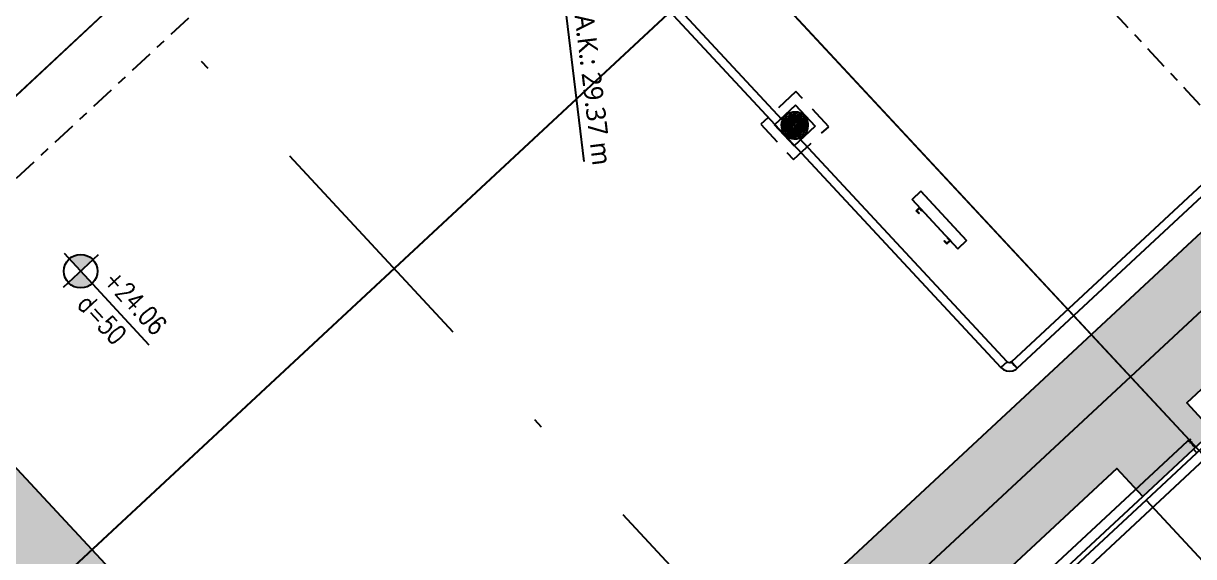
# Model space of a CAD drawing. Header units: inches. Extents: x 400392 to 401495, y 4543971 to 4544133.
# Drawn here: x 400494.08 to 400506.27, y 4543987.08 to 4543992.63 of the extents above; entities that cross this region are included whole.
import ezdxf

# ---------------------------------------------------------------- set-up
doc = ezdxf.new("R2010")
doc.units = ezdxf.units.IN
doc.header["$MEASUREMENT"] = 0
for name, pattern in [('AKS', [3, 2.5, -0.25, 0, -0.25]), ('CENTER', [2, 1.25, -0.25, 0.25, -0.25]), ('CIZGI', [0.4, 0.25, -0.15]), ('CONTINU', [0]), ('DASHDOT2', [0.5, 0.25, -0.125, 0, -0.125]), ('UUC-ST-KAL-I05-101-U-000$0$ACAD_ISO05W100', [33, 24, -3, 0, -3, 0, -3])]:
    doc.linetypes.add(name, pattern=pattern)
doc.layers.add('A-DETL-GENF', color=92, linetype='Continuous', lineweight=9)
for name, color, linetype in [('aks prota', 2, 'AKS'), ('kiriş prota', 6, 'Continuous'), ('kolon tarama prota', 252, 'Continuous'), ('perde prota', 1, 'Continuous'), ('PRT-AL-TUNEL_EKSENI', 14, 'DASHDOT2'), ('PRT-MI-a_fit_drainage', 10, 'Continuous'), ('skesit prota', 7, 'Continuous'), ('st-s_level (kot)', 6, 'Continuous'), ('st-s_levelmark (kot işareti)', 4, 'Continuous'), ('UUC-ST-KAL-I05-101-U-000$0$st_s_su tutucu', 2, 'Continuous')]:
    doc.layers.add(name, color=color, linetype=linetype)
doc.styles.add('OLCU', font='romanstw.shx')
doc.styles.add('Segoe UI Light_1', font='', dxfattribs={"height": 199.9999999999999})
doc.styles.get('Segoe UI Light_1').set_extended_font_data('Segoe UI Light')

# ---------------------------------------------------------------- blocks, each defined once
blk = doc.blocks.new('+24.06 mekanik')
at = {"layer": 'kolon tarama prota', "color": 253}
for p, q in [((114612.042898879, 193586.7467278249), (105111.6698660757, 206662.8884079071)), ((105039.7482552758, 206610.6342989783), (114540.1212880791, 193534.4926188961)), ((114612.042898879, 193586.7467278249), (114540.1212880791, 193534.4926188961)), ((114540.1212880791, 193534.4926188961), (114612.042898879, 193586.7467278249)), ((114576.0820934791, 193560.6196733605), (114612.042898879, 193586.7467278249)), ((114612.042898879, 193586.7467278249), (114576.0820934791, 193560.6196733605)), ((114533.1414266164, 193490.4235080138), (93145.67981284576, 177951.523079527)), ((114559.2684810808, 193454.4627026138), (114533.1414266164, 193490.4235080138)), ((114533.1414266164, 193490.4235080138), (114559.2684810808, 193454.4627026138)), ((114585.3955355452, 193418.5018972138), (114533.1414266164, 193490.4235080138)), ((114533.1414266164, 193490.4235080138), (114585.3955355452, 193418.5018972138)), ((114540.1212880791, 193534.4926188961), (114576.0820934791, 193560.6196733605)), ((114576.0820934791, 193560.6196733605), (114540.1212880791, 193534.4926188961)), ((114585.3955355452, 193418.5018972139), (114559.2684810808, 193454.4627026138)), ((114559.2684810808, 193454.4627026138), (114585.3955355452, 193418.5018972139)), ((93197.93392177456, 177879.6014687271), (114585.3955355452, 193418.5018972139)), ((113228.7839141164, 193224.5055964491), (112662.4720180539, 192813.0559198444)), ((112662.4720180539, 192813.0559198444), (113228.7839141164, 193224.5055964491)), ((113302.2570706529, 193123.3784721523), (113228.7839141164, 193224.5055964491)), ((113228.7839141164, 193224.5055964491), (113302.2570706529, 193123.3784721523)), ((113228.7839141164, 193224.5055964491), (113228.7839141164, 193224.5055964491)), ((112735.9451745905, 192711.9287955475), (113302.2570706529, 193123.3784721523)), ((113302.2570706529, 193123.3784721523), (112735.9451745905, 192711.9287955475)), ((113302.2570706529, 193123.3784721523), (113302.2570706529, 193123.3784721523)), ((113209.2201162998, 193055.7831681386), (113176.8594365248, 193032.2717580469)), ((113176.8594365248, 193032.2717580469), (113209.2201162998, 193055.7831681386)), ((113176.8594365248, 193032.2717580469), (113179.7983627863, 193028.226673075)), ((113179.7983627863, 193028.226673075), (113176.8594365248, 193032.2717580469)), ((113176.8594365248, 193032.2717580469), (113176.8594365248, 193032.2717580469)), ((113179.7983627863, 193028.226673075), (113208.1139575894, 193048.7991569053)), ((113208.1139575894, 193048.7991569053), (113179.7983627863, 193028.226673075)), ((113179.7983627863, 193028.226673075), (113179.7983627863, 193028.226673075)), ((113231.6253676811, 193016.4384771303), (113203.309772878, 192995.8659933)), ((113203.309772878, 192995.8659933), (113231.6253676811, 193016.4384771303)), ((113203.309772878, 192995.8659933), (113206.2486991395, 192991.8209083282)), ((113206.2486991395, 192991.8209083282), (113203.309772878, 192995.8659933)), ((113203.309772878, 192995.8659933), (113203.309772878, 192995.8659933)), ((113206.2486991395, 192991.8209083282), (113238.6093789145, 193015.3323184199)), ((113238.6093789145, 193015.3323184199), (113206.2486991395, 192991.8209083282)), ((113206.2486991395, 192991.8209083282), (113206.2486991395, 192991.8209083282)), ((113208.1139575894, 193048.7991569053), (113231.6253676811, 193016.4384771303)), ((113231.6253676811, 193016.4384771303), (113208.1139575894, 193048.7991569053)), ((113208.1139575894, 193048.7991569053), (113208.1139575894, 193048.7991569053)), ((113238.6093789145, 193015.3323184199), (113209.2201162998, 193055.7831681386)), ((113209.2201162998, 193055.7831681386), (113238.6093789145, 193015.3323184199)), ((113209.2201162998, 193055.7831681386), (113209.2201162998, 193055.7831681386)), ((113231.6253676811, 193016.4384771303), (113231.6253676811, 193016.4384771303)), ((113238.6093789145, 193015.3323184199), (113238.6093789145, 193015.3323184199)), ((112662.4720180539, 192813.0559198444), (112735.9451745905, 192711.9287955475)), ((112735.9451745905, 192711.9287955475), (112662.4720180539, 192813.0559198444)), ((112662.4720180539, 192813.0559198444), (112662.4720180539, 192813.0559198444)), ((112861.3428087186, 192803.0355096528), (112828.9821289436, 192779.5240995612)), ((112828.9821289436, 192779.5240995612), (112861.3428087186, 192803.0355096528)), ((112828.9821289436, 192779.5240995612), (112858.3713915582, 192739.0732498424)), ((112858.3713915582, 192739.0732498424), (112828.9821289436, 192779.5240995612)), ((112828.9821289436, 192779.5240995612), (112828.9821289436, 192779.5240995612)), ((112835.9661401769, 192778.4179408507), (112864.2817349801, 192798.990424681)), ((112864.2817349801, 192798.990424681), (112835.9661401769, 192778.4179408507)), ((112859.4775502686, 192746.0572610757), (112835.9661401769, 192778.4179408507)), ((112835.9661401769, 192778.4179408507), (112859.4775502686, 192746.0572610757)), ((112835.9661401769, 192778.4179408507), (112835.9661401769, 192778.4179408507)), ((112858.3713915582, 192739.0732498424), (112890.7320713332, 192762.5846599341)), ((112890.7320713332, 192762.5846599341), (112858.3713915582, 192739.0732498424)), ((112858.3713915582, 192739.0732498424), (112858.3713915582, 192739.0732498424)), ((112887.7931450718, 192766.629744906), (112859.4775502686, 192746.0572610757)), ((112859.4775502686, 192746.0572610757), (112887.7931450718, 192766.629744906)), ((112859.4775502686, 192746.0572610757), (112859.4775502686, 192746.0572610757)), ((112864.2817349801, 192798.990424681), (112861.3428087186, 192803.0355096528)), ((112861.3428087186, 192803.0355096528), (112864.2817349801, 192798.990424681)), ((112861.3428087186, 192803.0355096528), (112861.3428087186, 192803.0355096528)), ((112864.2817349801, 192798.990424681), (112864.2817349801, 192798.990424681)), ((112890.7320713332, 192762.5846599341), (112887.7931450718, 192766.629744906)), ((112887.7931450718, 192766.629744906), (112890.7320713332, 192762.5846599341)), ((112887.7931450718, 192766.629744906), (112887.7931450718, 192766.629744906)), ((112890.7320713332, 192762.5846599341), (112890.7320713332, 192762.5846599341)), ((112735.9451745905, 192711.9287955475), (112735.9451745905, 192711.9287955475)), ((111856.6168355875, 191800.7988441907), (111613.911737275, 191624.463268503)), ((111613.911737275, 191624.463268503), (111856.6168355875, 191800.7988441907)), ((112032.9524112753, 191558.0937458782), (111856.6168355875, 191800.7988441907)), ((111856.6168355875, 191800.7988441907), (112032.9524112753, 191558.0937458782)), ((111856.6168355875, 191800.7988441907), (111856.6168355875, 191800.7988441907)), ((111737.1495515541, 191701.529703433), (111748.9140132562, 191685.3373110421)), ((111748.9140132562, 191685.3373110421), (111737.1495515541, 191701.529703433)), ((111737.1495515541, 191701.529703433), (111737.1495515541, 191701.529703433)), ((111757.0041832, 191691.215163565), (111745.2397214978, 191707.407555956)), ((111745.2397214978, 191707.407555956), (111757.0041832, 191691.215163565)), ((111745.2397214978, 191707.407555956), (111745.2397214978, 191707.407555956)), ((111748.9140132562, 191685.3373110421), (111748.9140132562, 191685.3373110421)), ((111757.0041832, 191691.215163565), (111757.0041832, 191691.215163565)), ((111763.6247841342, 191665.0896719694), (111775.4011686817, 191648.8808691897)), ((111775.4011686817, 191648.8808691897), (111763.6247841342, 191665.0896719694)), ((111763.6247841342, 191665.0896719694), (111763.6247841342, 191665.0896719694)), ((111783.4913386255, 191654.7587217127), (111771.714954078, 191670.9675244923)), ((111771.714954078, 191670.9675244923), (111783.4913386255, 191654.7587217127)), ((111771.714954078, 191670.9675244923), (111771.714954078, 191670.9675244923)), ((111775.4011686817, 191648.8808691897), (111775.4011686817, 191648.8808691897)), ((111783.4913386255, 191654.7587217127), (111783.4913386255, 191654.7587217127)), ((111790.1450422159, 191628.5876682196), (111802.0000670638, 191612.2706263522)), ((111802.0000670638, 191612.2706263522), (111790.1450422159, 191628.5876682196)), ((111790.1450422159, 191628.5876682196), (111790.1450422159, 191628.5876682196)), ((111810.0902370076, 191618.1484788751), (111798.2352121596, 191634.4655207425)), ((111798.2352121596, 191634.4655207425), (111810.0902370076, 191618.1484788751)), ((111798.2352121596, 191634.4655207425), (111798.2352121596, 191634.4655207425)), ((111897.2432390539, 191651.0857973315), (111881.0344362743, 191639.309412784)), ((111881.0344362743, 191639.309412784), (111897.2432390539, 191651.0857973315)), ((111881.0344362743, 191639.309412784), (111881.0344362743, 191639.309412784)), ((111886.9122887972, 191631.2192428403), (111903.1210915769, 191642.9956273878)), ((111903.1210915769, 191642.9956273878), (111886.9122887972, 191631.2192428403)), ((111886.9122887972, 191631.2192428403), (111886.9122887972, 191631.2192428403)), ((111897.2432390539, 191651.0857973315), (111897.2432390539, 191651.0857973315)), ((111903.1210915769, 191642.9956273878), (111903.1210915769, 191642.9956273878)), ((111933.6832705176, 191677.5610299117), (111917.4908781267, 191665.7965682095)), ((111917.4908781267, 191665.7965682095), (111933.6832705176, 191677.5610299117)), ((111917.4908781267, 191665.7965682095), (111917.4908781267, 191665.7965682095)), ((111923.3687306496, 191657.7063982658), (111939.5611230405, 191669.470859968)), ((111939.5611230405, 191669.470859968), (111923.3687306496, 191657.7063982658)), ((111923.3687306496, 191657.7063982658), (111923.3687306496, 191657.7063982658)), ((111933.6832705176, 191677.5610299117), (111933.6832705176, 191677.5610299117)), ((111939.5611230405, 191669.470859968), (111939.5611230405, 191669.470859968)), ((111613.911737275, 191624.463268503), (111790.2473129628, 191381.7581701905)), ((111790.2473129628, 191381.7581701905), (111613.911737275, 191624.463268503)), ((111613.911737275, 191624.463268503), (111613.911737275, 191624.463268503)), ((111723.4954179007, 191524.8506161154), (111707.3030255098, 191513.0861544133)), ((111707.3030255098, 191513.0861544133), (111723.4954179007, 191524.8506161154)), ((111707.3030255098, 191513.0861544133), (111707.3030255098, 191513.0861544133)), ((111713.1808780327, 191504.9959844695), (111729.3732704236, 191516.7604461717)), ((111729.3732704236, 191516.7604461717), (111713.1808780327, 191504.9959844695)), ((111713.1808780327, 191504.9959844695), (111713.1808780327, 191504.9959844695)), ((111723.4954179007, 191524.8506161154), (111723.4954179007, 191524.8506161154)), ((111729.3732704236, 191516.7604461717), (111729.3732704236, 191516.7604461717)), ((111759.9518597531, 191551.3377715409), (111743.7430569734, 191539.5613869934)), ((111743.7430569734, 191539.5613869934), (111759.9518597531, 191551.3377715409)), ((111743.7430569734, 191539.5613869934), (111743.7430569734, 191539.5613869934)), ((111749.6209094964, 191531.4712170497), (111765.829712276, 191543.2476015972)), ((111765.829712276, 191543.2476015972), (111749.6209094964, 191531.4712170497)), ((111749.6209094964, 191531.4712170497), (111749.6209094964, 191531.4712170497)), ((111759.9518597531, 191551.3377715409), (111759.9518597531, 191551.3377715409)), ((111765.829712276, 191543.2476015972), (111765.829712276, 191543.2476015972)), ((111796.5621025907, 191577.936669923), (111780.2450607232, 191566.0816450751)), ((111780.2450607232, 191566.0816450751), (111796.5621025907, 191577.936669923)), ((111780.2450607232, 191566.0816450751), (111780.2450607232, 191566.0816450751)), ((111786.1229132462, 191557.9914751314), (111802.4399551136, 191569.8464999793)), ((111802.4399551136, 191569.8464999793), (111786.1229132462, 191557.9914751314)), ((111786.1229132462, 191557.9914751314), (111786.1229132462, 191557.9914751314)), ((111790.2473129628, 191381.7581701905), (112032.9524112753, 191558.0937458782)), ((112032.9524112753, 191558.0937458782), (111790.2473129628, 191381.7581701905)), ((111796.5621025907, 191577.936669923), (111796.5621025907, 191577.936669923)), ((111802.0000670638, 191612.2706263522), (111802.0000670638, 191612.2706263522)), ((111802.4399551136, 191569.8464999793), (111802.4399551136, 191569.8464999793)), ((111810.0902370076, 191618.1484788751), (111810.0902370076, 191618.1484788751)), ((111836.7739115427, 191564.4085355061), (111848.6289363907, 191548.0914936387)), ((111848.6289363907, 191548.0914936387), (111836.7739115427, 191564.4085355061)), ((111836.7739115427, 191564.4085355061), (111836.7739115427, 191564.4085355061)), ((111860.7412353041, 191624.5655392499), (111844.4241934367, 191612.7105144019)), ((111844.4241934367, 191612.7105144019), (111860.7412353041, 191624.5655392499)), ((111844.4241934367, 191612.7105144019), (111844.4241934367, 191612.7105144019)), ((111856.7191063344, 191553.9693461616), (111844.8640814865, 191570.2863880291)), ((111844.8640814865, 191570.2863880291), (111856.7191063344, 191553.9693461616)), ((111844.8640814865, 191570.2863880291), (111844.8640814865, 191570.2863880291)), ((111848.6289363907, 191548.0914936387), (111848.6289363907, 191548.0914936387)), ((111850.3020459596, 191604.6203444582), (111866.619087827, 191616.4753693061)), ((111866.619087827, 191616.4753693061), (111850.3020459596, 191604.6203444582)), ((111850.3020459596, 191604.6203444582), (111850.3020459596, 191604.6203444582)), ((111856.7191063344, 191553.9693461616), (111856.7191063344, 191553.9693461616)), ((111860.7412353041, 191624.5655392499), (111860.7412353041, 191624.5655392499)), ((111863.3728099248, 191527.7982926686), (111875.1491944723, 191511.5894898889)), ((111875.1491944723, 191511.5894898889), (111863.3728099248, 191527.7982926686)), ((111863.3728099248, 191527.7982926686), (111863.3728099248, 191527.7982926686)), ((111866.619087827, 191616.4753693061), (111866.619087827, 191616.4753693061)), ((111883.239364416, 191517.4673424118), (111871.4629798686, 191533.6761451915)), ((111871.4629798686, 191533.6761451915), (111883.239364416, 191517.4673424118)), ((111871.4629798686, 191533.6761451915), (111871.4629798686, 191533.6761451915)), ((111875.1491944723, 191511.5894898889), (111875.1491944723, 191511.5894898889)), ((111883.239364416, 191517.4673424118), (111883.239364416, 191517.4673424118)), ((112032.9524112753, 191558.0937458782), (112032.9524112753, 191558.0937458782)), ((111790.2473129628, 191381.7581701905), (111790.2473129628, 191381.7581701905)), ((111889.8599653503, 191491.3418508162), (111901.6244270525, 191475.1494584253)), ((111901.6244270525, 191475.1494584253), (111889.8599653503, 191491.3418508162)), ((111889.8599653503, 191491.3418508162), (111889.8599653503, 191491.3418508162)), ((111909.7145969962, 191481.0273109482), (111897.9501352941, 191497.2197033391)), ((111897.9501352941, 191497.2197033391), (111909.7145969962, 191481.0273109482)), ((111897.9501352941, 191497.2197033391), (111897.9501352941, 191497.2197033391)), ((111901.6244270525, 191475.1494584253), (111901.6244270525, 191475.1494584253)), ((111909.7145969962, 191481.0273109482), (111909.7145969962, 191481.0273109482)), ((109575.4598429084, 189365.435993352), (111932.5926601972, 189365.435993352))]:
    blk.add_line(p, q, dxfattribs=at)
at = {"layer": 'kolon tarama prota', "color": 253, "flags": 128}
for points in [[(114585.3955355452, 193418.5018972138), (114609.6575830931, 193441.9773893476), (114626.4517782383, 193471.2639168229), (114634.458790664, 193504.0607678021), (114633.0495997979, 193537.7914639592), (114622.3349098574, 193569.806165295), (114612.042898879, 193586.7467278249)], [(114540.1212880791, 193534.4926188961), (114546.0487429606, 193518.4335331491), (114542.7173005981, 193501.6427485281), (114533.1414266164, 193490.4235080138)]]:
    blk.add_lwpolyline(points, dxfattribs=at)
at = {"layer": 'kolon tarama prota', "color": 253}
for centre, radius, start, end in [((111823.4320742751, 191591.2785071906), 140, 128.0467130974134, 213.9532869023308), ((111823.4320742751, 191591.2785071906), 140.0000000000001, 128.0467130974134, 213.9532869023308), ((111823.4320742751, 191591.2785071906), 120, 128.3880154633426, 213.6119845360851), ((111823.4320742751, 191591.2785071906), 120, 128.3880154633426, 213.6119845360851), ((111823.4320742751, 191591.2785071906), 100.0000000000001, 126.0000000002074, 306.0000000002074), ((111823.4320742751, 191591.2785071906), 100.0000000000001, 126.0000000002074, 306.0000000002074), ((111823.4320742751, 191591.2785071906), 95, 129.0169613096029, 212.9830386900979), ((111823.4320742751, 191591.2785071906), 95, 129.0169613096029, 212.9830386900979), ((111823.4320742751, 191591.2785071906), 90.00000000000009, 126.0000000002074, 306.0000000002074), ((111823.4320742751, 191591.2785071906), 90.00000000000009, 126.0000000002074, 306.0000000002074), ((111823.4320742751, 191591.2785071906), 140.0000000000001, 38.04671309792729, 123.9532869023308), ((111823.4320742751, 191591.2785071906), 140.0000000000001, 38.04671309792729, 123.9532869023308), ((111823.4320742751, 191591.2785071906), 75.00000000000003, 129.8225537288751, 212.1774462713443), ((111823.4320742751, 191591.2785071906), 74.99999999999999, 129.8225537288751, 212.1774462713443), ((111823.4320742751, 191591.2785071906), 120, 38.38801546334262, 123.6119845372411), ((111823.4320742751, 191591.2785071906), 120, 38.38801546334262, 123.6119845372411), ((111823.4320742751, 191591.2785071906), 59.00000000003028, 0, 180), ((111823.4320742751, 191591.2785071906), 100.0000000000001, 306.0000000002074, 126.0000000002074), ((111823.4320742751, 191591.2785071906), 100.0000000000001, 306.0000000002074, 126.0000000002074), ((111823.4320742751, 191591.2785071906), 90.0000000000001, 306.0000000002074, 126.0000000002074), ((111823.4320742751, 191591.2785071906), 90.0000000000001, 306.0000000002074, 126.0000000002074), ((111823.4320742751, 191591.2785071906), 95.00000000000001, 39.01696131012777, 122.9830386900979), ((111823.4320742751, 191591.2785071906), 95.00000000000003, 39.01696131012777, 122.9830386900979), ((111823.4320742751, 191591.2785071906), 50.00000000000004, 126.0000000002074, 306.0000000002074), ((111823.4320742751, 191591.2785071906), 50.00000000000004, 126.0000000002074, 306.0000000002074), ((111823.4320742751, 191591.2785071906), 50.00000000000001, 131.7391704768622, 210.2608295230254), ((111823.4320742751, 191591.2785071906), 50.00000000000001, 131.7391704768622, 210.2608295230254), ((111823.4320742751, 191591.2785071906), 75, 39.82255372887508, 122.1774462701946), ((111823.4320742751, 191591.2785071906), 75.00000000000003, 39.82255372887508, 122.1774462701946), ((111823.4320742751, 191591.2785071906), 50.00000000000005, 306.0000000002074, 126.0000000002074), ((111823.4320742751, 191591.2785071906), 50.00000000000005, 306.0000000002074, 126.0000000002074), ((111823.4320742751, 191591.2785071906), 50.00000000000001, 41.7391704774173, 120.2608295223053), ((111823.4320742751, 191591.2785071906), 50.00000000000001, 41.7391704774173, 120.2608295223053), ((111823.4320742751, 191620.7785071906), 29.50000000002183, 270.0000000000138, 89.99999999990108), ((111823.4320742751, 191591.2785071906), 75.00000000000001, 309.8225537288751, 32.17744627134433), ((111823.4320742751, 191591.2785071906), 75, 309.8225537288751, 32.17744627134433), ((111823.4320742751, 191591.2785071906), 95.00000000000001, 309.0169613096028, 32.98303869009786), ((111823.4320742751, 191591.2785071906), 95.00000000000004, 309.0169613096028, 32.98303869009786), ((111823.4320742751, 191591.2785071906), 120, 308.3880154633426, 33.61198453608516), ((111823.4320742751, 191591.2785071906), 120, 308.3880154633426, 33.61198453608516), ((111823.4320742751, 191591.2785071906), 140, 308.0467130974135, 33.95328690233082), ((111823.4320742751, 191591.2785071906), 140, 308.0467130974135, 33.95328690233082), ((111823.4320742751, 191591.2785071906), 140.0000000000001, 218.0467130979273, 303.9532869023308), ((111823.4320742751, 191591.2785071906), 140, 218.0467130979273, 303.9532869023308), ((111823.4320742751, 191591.2785071906), 120, 218.3880154633426, 303.6119845372411), ((111823.4320742751, 191591.2785071906), 120, 218.3880154633426, 303.6119845372411), ((111823.4320742751, 191591.2785071906), 95.00000000000001, 219.0169613101278, 302.9830386900979), ((111823.4320742751, 191591.2785071906), 94.99999999999999, 219.0169613101278, 302.9830386900979), ((111823.4320742751, 191591.2785071906), 58.99999999999699, 180, 0), ((111823.4320742751, 191591.2785071906), 75, 219.8225537288751, 302.1774462701946), ((111823.4320742751, 191591.2785071906), 75.00000000000001, 219.8225537288751, 302.1774462701946), ((111823.4320742751, 191591.2785071906), 50.00000000000001, 221.7391704774173, 300.2608295223052), ((111823.4320742751, 191591.2785071906), 50, 221.7391704774173, 300.2608295223052), ((111823.4320742751, 191591.2785071906), 30.00000000000001, 135.5940682274064, 206.4059317726278), ((111823.4320742751, 191591.2785071906), 29.99999999999999, 135.5940682274064, 206.4059317726278), ((111823.4320742751, 191561.7785071906), 29.50000000000301, 90.00000000001414, 270.0000000000138), ((111823.4320742751, 191591.2785071906), 29.99999999999999, 225.5940682262273, 296.4059317733746), ((111823.4320742751, 191591.2785071906), 30.00000000000001, 225.5940682262273, 296.4059317733746), ((111823.4320742751, 191591.2785071906), 29.99999999999999, 45.59406822622729, 116.4059317733746), ((111823.4320742751, 191591.2785071906), 30.00000000000001, 45.59406822622729, 116.4059317733746), ((111823.4320742751, 191591.2785071906), 30.00000000000001, 315.5940682274063, 26.40593177262785), ((111823.4320742751, 191591.2785071906), 30, 315.5940682274063, 26.40593177262785), ((111823.4320742751, 191591.2785071906), 49.99999999999999, 311.7391704768622, 30.26082952302541), ((111823.4320742751, 191591.2785071906), 50.00000000000002, 311.7391704768622, 30.26082952302541)]:
    blk.add_arc(centre, radius, start, end, dxfattribs=at)
at = {"layer": 'kolon tarama prota', "color": 253, "style": 'Segoe UI Light_1'}
blk.add_text('B.A.K.: 29.37 m', height=200, dxfattribs=at).set_placement((110170.8714875065, 189451.3735320039))
blk = doc.blocks.new('YER SUZGECI_20x20')
at = {"color": 2}
blk.add_lwpolyline([(-20, 0), (0, 0), (0, 20), (-20, 20)], close=True, dxfattribs=at)
for points in [[(0, 20), (-20, 0)], [(-20, 20), (0, 0)]]:
    blk.add_lwpolyline(points, dxfattribs=at)
blk.add_circle((-10, 10), 7, dxfattribs=at)
blk = doc.blocks.new('PLAN_KOT')
at = {"layer": 'st-s_levelmark (kot işareti)'}
h = blk.add_hatch(color=256, dxfattribs=at)
h.paths.add_polyline_path([(0, 17.5, 0.4142135623730951), (-17.5, 0), (0, 0)])
h.paths.add_polyline_path([(17.5, 0), (0, 0), (0, -17.5, 0.4142135623730951)])
for p, q in [((0, 25), (0, -25)), ((105, 0), (-25, 0))]:
    blk.add_line(p, q, dxfattribs=at)
blk.add_circle((0, 0), 17.5, dxfattribs=at)
at = {"layer": 'st-s_level (kot)', "color": 6, "style": 'OLCU', "width": 0.8}
for tag, p in [('KOT', (22.6700442370493, 9.780006943954504)), ('DÖŞEME_KALINLIĞI', (22.6700442370493, -27.62999305603444))]:
    blk.add_attdef(tag, p, '', height=20, dxfattribs=at)
blk = doc.blocks.new('A$C1a5ef8c2')
at = {"layer": 'kolon tarama prota'}
h = blk.add_hatch(color=256, dxfattribs=at)
h.dxf.hatch_style = 1
h.paths.add_polyline_path([(127.0630797010381, 25.64422660227865), (108.617443051422, 45.47743324004114), (108.9103461585473, 45.74984427168965), (108.2293185798917, 46.48210203833878), (107.9364154727664, 46.20969100669026), (103.033016905305, 51.48194692656398), (103.3259200124303, 51.75435795821249), (102.6448924332508, 52.48661572486162), (102.3519893261255, 52.21420469321311), (93.21844469977077, 62.03481871355325), (93.52608912007418, 59.50147781893611), (125.1474599565263, 25.50139455404133), (106.914241566963, 8.543807839974761), (98.84508629981428, 17.21996398735791), (97.52702231978765, 15.99411434400827), (98.20804989850149, 15.26185657735914), (98.42772722849622, 15.46616485249251), (106.6330880114692, 6.643557151779532), (108.8621538786683, 8.716673203743994), (109.1345649103168, 8.423770097084343), (109.866822676966, 9.104797677136958), (109.5957737017889, 9.39623626600951), (113.8794816372683, 13.38024760317057), (114.1505306138424, 13.08880901243538), (114.8827883805498, 13.76983659062535), (114.610377347446, 14.06273969914764)])
at = {"layer": 'aks prota', "ltscale": 10}
for p, q in [((121.0854302718071, 6.742173030972481), (8.08986567996908, 128.2378104133531)), ((121.0854302699445, 6.742173034697771), (8.089865682297386, 128.2378104142845)), ((121.0854302697117, 6.742173032835126), (8.089865682297386, 128.2378104142845)), ((119.2287120601395, 8.738562566228211), (8.089865681366064, 128.2378104142845)), ((121.0854302710504, 6.742173031903803), (8.089865679503419, 128.2378104142845)), ((96.52659617230529, 11.78823388461024), (122.0628386469325, 35.53787101618946)), ((96.52659617189784, 11.78823388461024), (122.062838646234, 35.53787101618946)), ((96.52659617358586, 11.78823388274759), (122.062838647631, 35.53787101525813)), ((96.74547977501061, 11.99176416359842), (122.0628386483295, 35.53787101432681)), ((96.7454797733808, 11.99176416452974), (122.0628386466997, 35.53787101712078)), ((99.24208558397368, 8.847461538389325), (124.7783280572039, 32.59709866903722)), ((99.24208558269311, 8.84746153652668), (124.7783280570293, 32.59709866903722)), ((99.242085584905, 8.847461535595357), (124.7783280589501, 32.5970986681059)), ((99.4695900894003, 9.062733097933233), (124.7869489627192, 32.60883994959295)), ((99.47144695970928, 9.060736543498933), (124.7888058330282, 32.60684339608997)), ((103.3709233533591, 4.429043316282332), (128.9071658279863, 28.17868044786155)), ((103.3709233530099, 4.429043315351009), (128.907165827346, 28.17868044693023)), ((103.3709233548725, 4.429043312557042), (128.9071658293251, 28.17868044506758)), ((103.589806956239, 4.632573592476547), (128.9071658295579, 28.17868044599891)), ((103.5898069544928, 4.632573595270514), (128.9071658278117, 28.17868044786155))]:
    blk.add_line(p, q, dxfattribs=at)
at = {"layer": 'kiriş prota'}
blk.add_lwpolyline([(109.866822676966, 9.104797677136958), (114.1505306138424, 13.08880901243538)], dxfattribs=at)
at = {"layer": 'kolon tarama prota'}
for points in [[(116.3264298685244, 12.21759740915149), (114.9182018143474, 13.7317591868341), (114.1859440476401, 13.05073160771281), (115.5941721018753, 11.53656982909888)], [(114.1859440476401, 13.05073160771281), (109.9008740557474, 9.06818478833884)]]:
    blk.add_lwpolyline(points, dxfattribs=at)
at = {"layer": 'perde prota'}
blk.add_lwpolyline([(127.0630797010381, 25.64422660227865), (114.610377347446, 14.06273969914764), (114.8827883805498, 13.76983659062535), (114.1505306138424, 13.08880901243538), (113.8794816372683, 13.38024760317057), (109.5957737017889, 9.39623626600951), (109.866822676966, 9.104797677136958), (109.1345649103168, 8.423770097084343), (108.8621538786683, 8.716673203743994), (106.6330880114692, 6.643557151779532), (98.42772722849622, 15.46616485249251), (98.20804989850149, 15.26185657735914), (97.52702231978765, 15.99411434400827), (98.84508629981428, 17.21996398735791), (106.914241566963, 8.543807839974761), (125.1474599565263, 25.50139455404133), (93.52608912007418, 59.50147781893611), (93.21844469977077, 62.03481871355325), (102.3519893261255, 52.21420469321311)], dxfattribs=at)
at = {"layer": 'PRT-AL-TUNEL_EKSENI', "ltscale": 10}
blk.add_line((4.538415511138737, 124.934826657176), (117.533980102744, 3.439189274795353), dxfattribs=at)
at = {"layer": 'PRT-MI-a_fit_drainage', "color": 2, "linetype": 'CIZGI'}
blk.add_lwpolyline([(110.5388676834409, 17.30494493898004), (110.1727388001163, 16.96443114895374), (110.5132525892113, 16.59830226562917), (110.8793814725359, 16.93881605472416)], close=True, dxfattribs=at)
at = {"layer": 'skesit prota', "linetype": 'CENTER', "ltscale": 0.2}
for points in [[(6.701283006987069, 133.3384129730985), (120.2835629340843, 11.2119246898219)], [(122.332797817071, 34.92402925342321), (94.17425985389855, 8.735517765395343)]]:
    blk.add_lwpolyline(points, dxfattribs=at)
at = {"layer": 'UUC-ST-KAL-I05-101-U-000$0$st_s_su tutucu', "linetype": 'UUC-ST-KAL-I05-101-U-000$0$ACAD_ISO05W100'}
for points in [[(109.2578001765069, 8.681263375096023), (114.6170483127935, 13.66556801367551)], [(114.7941154864966, 13.47518099751323), (109.4348673440982, 8.490876353345811)]]:
    blk.add_lwpolyline(points, dxfattribs=at)
at = {"layer": 'UUC-ST-KAL-I05-101-U-000$0$st_s_su tutucu', "linetype": 'UUC-ST-KAL-I05-101-U-000$0$ACAD_ISO05W100', "ltscale": 0.05}
blk.add_lwpolyline([(114.7139431274845, 13.54399439506233), (114.6798764014966, 13.58062378223985, -0.5773502691898413), (114.6807579737506, 13.58349365461618)], format="xyb", dxfattribs=at)
blk.add_lwpolyline([(114.7037467574119, 13.59143649693578), (114.6779835987254, 13.61913768295199), (114.6736986226751, 13.61515249125659), (114.6708938790835, 13.61816822271794), (114.675178854668, 13.62215341348201), (114.6529019301524, 13.646106117405), (114.6486169522395, 13.64212092477828), (114.6458122086478, 13.64513665530831), (114.6500971846981, 13.64912184607238), (114.6360113992123, 13.66426723450422), (114.6205896561733, 13.66176027338952), (114.6170483127935, 13.66556801367551), (114.6398947549751, 13.68681607395411), (114.6434360992862, 13.68300833459944), (114.6398191394983, 13.66780857741833), (114.6539049249841, 13.65266318898648), (114.6581899038865, 13.65664838347584), (114.6609946465469, 13.65363265201449), (114.6567096699728, 13.6496474603191), (114.6789865968167, 13.62569475732744), (114.6832715733326, 13.62967994902283)], dxfattribs=at)
at = {"layer": 'A-DETL-GENF', "xscale": 0.001000000000024428, "yscale": 0.001000000000024428, "zscale": 0.001000000000024428, "rotation": 276.923993958082}
blk.add_blockref('+24.06 mekanik', (-93.14853458531434, 104.8627004241571), dxfattribs=at)
at = {"layer": 'PRT-MI-a_fit_drainage', "color": 2, "xscale": 0.01000000000024428, "yscale": 0.01000000000024428, "zscale": 0.01000000000024428, "rotation": 222.9239939580541}
blk.add_blockref('YER SUZGECI_20x20', (110.3847316036117, 16.95674662385136), dxfattribs=at)
at = {"layer": 'st-s_level (kot)', "linetype": 'CONTINU', "ltscale": 0.1, "xscale": 0.01000000000024428, "yscale": 0.01000000000024428, "zscale": 0.01000000000024428, "rotation": 312.9239939580838}
blk.add_blockref('PLAN_KOT', (103.0874461267376, 15.43400117475539), dxfattribs=at).add_auto_attribs({'KOT': '+24.06', 'DÖŞEME_KALINLIĞI': 'd=50'})
at = {"layer": 'st-s_level (kot)', "color": 6, "style": 'OLCU', "width": 0.8}
for tag, p, rotation in [('D=60', (41.41703286580741, 99.58001939486712), 312.9239939495117), ('D=60', (34.91377208690392, 96.88071346003562), 312.9239939495117), ('D=60', (41.72404787596315, 89.55813579354435), 312.9239939495117), ('D=60', (74.07240101491334, 82.3654021685943), 276.923994085215), ('D=90', (58.45173784665531, 80.89350863266736), 312.9239939495117), ('D=60', (82.06995531456778, 73.76825603935868), 276.923994085215), ('D=60', (66.16953595646191, 72.69707751180977), 312.9239939495117), ('D=60', (59.52860149176558, 70.14633769541979), 312.9239939495117), ('D=60', (74.28302203526255, 63.91414567641914), 312.9239939495117), ('D=60', (67.52317142457468, 61.55037755891681), 312.9239939495117), ('D=60', (81.90516735991696, 55.7777361664921), 312.9239939495117), ('D=60', (75.51774133963045, 52.95441743545234), 312.9239939495117), ('D=60', (83.51231125422055, 44.35845731198788), 312.9239939495117), ('D=60', (93.86754728655796, 42.95339011400938), 312.9239939495117), ('D=60', (102.2343588467338, 34.1871841000393), 312.9239939495117), ('D=60', (95.21837176603731, 31.80971260089427), 312.9239939495117), ('D=60', (99.28763992898166, 27.66433198004961), 312.9239939495117), ('+22.51', (112.2286650243332, 23.93479506019503), 312.9239939495117), ('+20.81', (108.5519845855888, 21.49965451750904), 312.9239939495117), ('D=80', (97.11668090563035, 17.52580411545932), 312.9239939495117)]:
    blk.add_attdef(tag, p, '', height=0.2000000000048856, rotation=rotation, dxfattribs=at)

msp = doc.modelspace()

# ---------------------------------------------------------------- hatches: boundary and pattern name
at = {"layer": 'kolon tarama prota'}
h = msp.add_hatch(color=256, dxfattribs=at)
h.dxf.hatch_style = 1
h.paths.add_polyline_path([(400518.6553771562, 4544000.264360632), (400500.2097405066, 4544020.09756727), (400500.5026436137, 4544020.369978301), (400499.8216160351, 4544021.102236068), (400499.5287129279, 4544020.829825036), (400494.6253143605, 4544026.102080956), (400494.9182174676, 4544026.374491988), (400494.2371898884, 4544027.106749754), (400493.9442867813, 4544026.834338723), (400484.810742155, 4544036.654952743), (400485.1183865753, 4544034.121611848), (400516.7397574117, 4544000.121528584), (400498.5065390221, 4543983.16394187), (400490.437383755, 4543991.840098017), (400489.119319775, 4543990.614248374), (400489.8003473537, 4543989.881990607), (400490.0200246837, 4543990.086298882), (400498.2253854666, 4543981.263691181), (400500.4544513338, 4543983.336807233), (400500.7268623655, 4543983.043904127), (400501.4591201321, 4543983.724931707), (400501.188071157, 4543984.016370296), (400505.4717790924, 4543988.000381633), (400505.742828069, 4543987.708943042), (400506.4750858357, 4543988.38997062), (400506.2026748026, 4543988.682873729)])

# ---------------------------------------------------------------- linework, layer by layer
at = {"layer": 'aks prota', "ltscale": 10}
for p, q in [((400512.677727727, 4543981.362307061), (400399.6821631351, 4544102.857944443)), ((400512.6777277251, 4543981.362307064), (400399.6821631375, 4544102.857944444)), ((400512.6777277249, 4543981.362307062), (400399.6821631375, 4544102.857944444)), ((400510.8210095153, 4543983.358696596), (400399.6821631365, 4544102.857944444)), ((400512.6777277262, 4543981.362307061), (400399.6821631347, 4544102.857944444)), ((400488.1188936275, 4543986.408367914), (400513.6551361021, 4544010.158005046)), ((400488.1188936271, 4543986.408367914), (400513.6551361014, 4544010.158005046)), ((400488.1188936288, 4543986.408367912), (400513.6551361028, 4544010.158005045)), ((400488.3377772302, 4543986.611898193), (400513.6551361035, 4544010.158005044)), ((400488.3377772286, 4543986.611898194), (400513.6551361019, 4544010.158005047)), ((400490.8343830392, 4543983.467595568), (400516.3706255124, 4544007.217232699)), ((400490.8343830379, 4543983.467595566), (400516.3706255122, 4544007.217232699)), ((400490.8343830401, 4543983.467595565), (400516.3706255141, 4544007.217232698)), ((400491.0618875446, 4543983.682867127), (400516.3792464179, 4544007.228973979)), ((400491.0637444149, 4543983.680870573), (400516.3811032882, 4544007.226977426)), ((400494.9632208085, 4543979.049177346), (400520.4994632832, 4544002.798814477)), ((400494.9632208082, 4543979.049177345), (400520.4994632825, 4544002.798814476)), ((400494.9632208101, 4543979.049177342), (400520.4994632845, 4544002.798814475)), ((400495.1821044114, 4543979.252707622), (400520.4994632847, 4544002.798814476)), ((400495.1821044097, 4543979.252707625), (400520.499463283, 4544002.798814477))]:
    msp.add_line(p, q, dxfattribs=at)
at = {"layer": 'kiriş prota'}
msp.add_lwpolyline([(400501.4591201321, 4543983.724931707), (400505.742828069, 4543987.708943042)], dxfattribs=at)
at = {"layer": 'kolon tarama prota'}
for points in [[(400507.9187273237, 4543986.837731439), (400506.5104992695, 4543988.351893216), (400505.7782415028, 4543987.670865637), (400507.1864695571, 4543986.156703859)], [(400505.7782415028, 4543987.670865637), (400501.4931715109, 4543983.688318818)]]:
    msp.add_lwpolyline(points, dxfattribs=at)
at = {"layer": 'perde prota'}
msp.add_lwpolyline([(400518.6553771562, 4544000.264360632), (400506.2026748026, 4543988.682873729), (400506.4750858357, 4543988.38997062), (400505.742828069, 4543987.708943042), (400505.4717790924, 4543988.000381633), (400501.188071157, 4543984.016370296), (400501.4591201321, 4543983.724931707), (400500.7268623655, 4543983.043904127), (400500.4544513338, 4543983.336807233), (400498.2253854666, 4543981.263691181), (400490.0200246837, 4543990.086298882), (400489.8003473537, 4543989.881990607), (400489.119319775, 4543990.614248374), (400490.437383755, 4543991.840098017), (400498.5065390221, 4543983.16394187), (400516.7397574117, 4544000.121528584), (400485.1183865753, 4544034.121611848), (400484.810742155, 4544036.654952743), (400493.9442867813, 4544026.834338723)], dxfattribs=at)
at = {"layer": 'PRT-AL-TUNEL_EKSENI', "ltscale": 10}
msp.add_line((400396.1307129663, 4544099.554960687), (400509.1262775579, 4543978.059323304), dxfattribs=at)
at = {"layer": 'PRT-MI-a_fit_drainage', "color": 2, "linetype": 'CIZGI'}
msp.add_lwpolyline([(400502.1311651386, 4543991.925078969), (400501.7650362553, 4543991.584565178), (400502.1055500444, 4543991.218436295), (400502.4716789277, 4543991.558950084)], close=True, dxfattribs=at)
at = {"layer": 'skesit prota', "linetype": 'CENTER', "ltscale": 0.2}
for points in [[(400398.2935804622, 4544107.958547003), (400511.8758603893, 4543985.832058719)], [(400513.9250952723, 4544009.544163283), (400485.7665573091, 4543983.355651795)]]:
    msp.add_lwpolyline(points, dxfattribs=at)
at = {"layer": 'UUC-ST-KAL-I05-101-U-000$0$st_s_su tutucu', "linetype": 'UUC-ST-KAL-I05-101-U-000$0$ACAD_ISO05W100', "ltscale": 0.05}
msp.add_lwpolyline([(400506.2960442126, 4543988.211570526), (400506.2702810539, 4543988.239271712), (400506.2659960779, 4543988.235286521), (400506.2631913343, 4543988.238302252), (400506.2674763098, 4543988.242287443), (400506.2451993853, 4543988.266240147), (400506.2409144074, 4543988.262254954), (400506.2381096638, 4543988.265270685), (400506.2423946399, 4543988.269255876), (400506.2283088544, 4543988.284401264), (400506.2128871114, 4543988.281894303), (400506.209345768, 4543988.285702043), (400506.2321922102, 4543988.306950103), (400506.2357335545, 4543988.303142364), (400506.2321165947, 4543988.287942607), (400506.2462023802, 4543988.272797219), (400506.2504873591, 4543988.276782413), (400506.2532921017, 4543988.273766682), (400506.2490071252, 4543988.26978149), (400506.271284052, 4543988.245828787), (400506.2755690285, 4543988.249813979)], dxfattribs=at)
at = {"layer": 'UUC-ST-KAL-I05-101-U-000$0$st_s_su tutucu', "linetype": 'UUC-ST-KAL-I05-101-U-000$0$ACAD_ISO05W100'}
for points in [[(400500.8500976317, 4543983.301397405), (400506.209345768, 4543988.285702043)], [(400506.3864129417, 4543988.095315027), (400501.0271647993, 4543983.111010383)]]:
    msp.add_lwpolyline(points, dxfattribs=at)
at = {"layer": 'UUC-ST-KAL-I05-101-U-000$0$st_s_su tutucu', "linetype": 'UUC-ST-KAL-I05-101-U-000$0$ACAD_ISO05W100', "ltscale": 0.05}
msp.add_lwpolyline([(400506.3062405827, 4543988.164128425), (400506.2721738567, 4543988.200757812, -0.5773502691898413), (400506.2730554289, 4543988.203627684)], format="xyb", dxfattribs=at)

# ---------------------------------------------------------------- block references
msp.add_blockref('A$C1a5ef8c2', (400391.5922974552, 4543974.62013403))
at = {"layer": 'A-DETL-GENF', "xscale": 0.001000000000024428, "yscale": 0.001000000000024428, "zscale": 0.001000000000024428, "rotation": 276.923993958082}
msp.add_blockref('+24.06 mekanik', (400298.4437628699, 4544079.482834454), dxfattribs=at)
at = {"layer": 'PRT-MI-a_fit_drainage', "color": 2, "xscale": 0.01000000000024428, "yscale": 0.01000000000024428, "zscale": 0.01000000000024428, "rotation": 222.9239939580541}
msp.add_blockref('YER SUZGECI_20x20', (400501.9770290588, 4543991.576880653), dxfattribs=at)
at = {"layer": 'st-s_level (kot)', "linetype": 'CONTINU', "ltscale": 0.1, "xscale": 0.01000000000024428, "yscale": 0.01000000000024428, "zscale": 0.01000000000024428, "rotation": 312.9239939580838}
msp.add_blockref('PLAN_KOT', (400494.6797435819, 4543990.054135204), dxfattribs=at).add_auto_attribs({'KOT': '+24.06', 'DÖŞEME_KALINLIĞI': 'd=50'})

doc.saveas('drawing.dxf')
